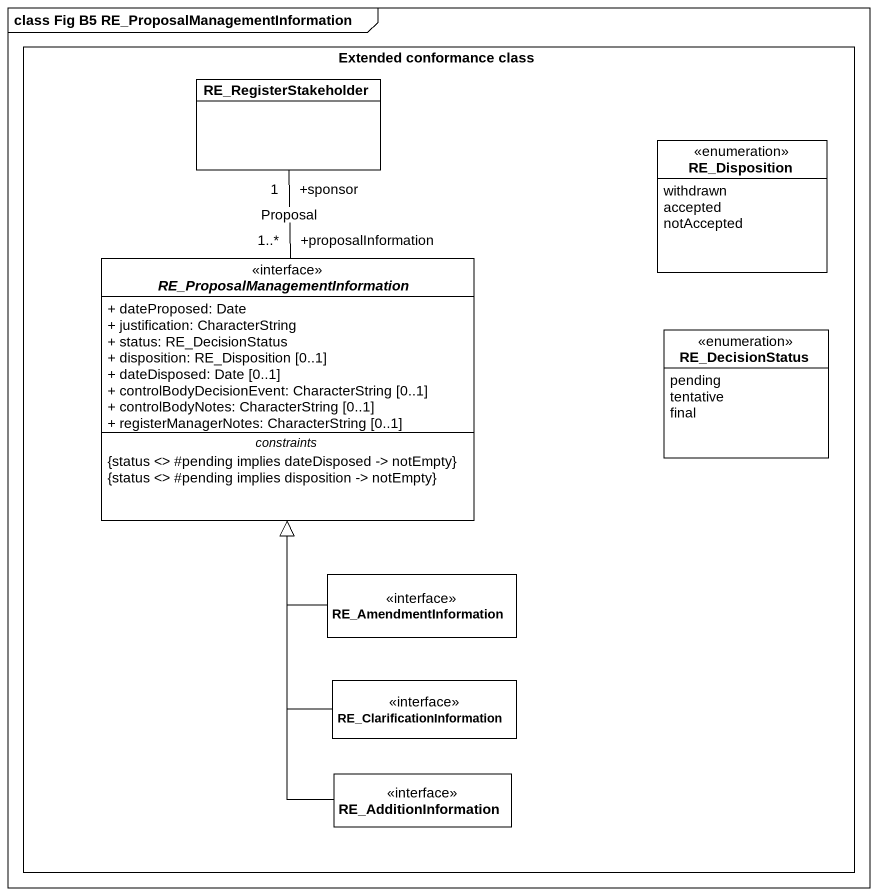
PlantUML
@startuml
mainframe class Fig B5 RE_ProposalManagementInformation
hide circle
hide empty members
skinparam classAttributeIconSize 0
rectangle "Extended conformance class" as Extended_conformance_class {
  class RE_RegisterStakeholder #FFFFFF
  enum RE_Disposition #FFFFFF {
    withdrawn
    accepted
    notAccepted
  }
  abstract class "RE_ProposalManagementInformation" as RE_ProposalManagementInforma <<interface>> #FFFFFF {
    + dateProposed: Date
    + justification: CharacterString
    + status: RE_DecisionStatus
    + disposition: RE_Disposition [0..1]
    + dateDisposed: Date [0..1]
    + controlBodyDecisionEvent: CharacterString [0..1]
    + controlBodyNotes: CharacterString [0..1]
    + registerManagerNotes: CharacterString [0..1]
    -- constraints --
    {status <> #pending implies dateDisposed -> notEmpty}
    {status <> #pending implies disposition -> notEmpty}
  }
  enum RE_DecisionStatus #FFFFFF {
    pending
    tentative
    final
  }
  class RE_AmendmentInformation <<interface>> #FFFFFF
  class RE_ClarificationInformation <<interface>> #FFFFFF
  class RE_AdditionInformation <<interface>> #FFFFFF
}
RE_RegisterStakeholder "+sponsor\n1" -- "+proposalInformation\n1..*" RE_ProposalManagementInforma : Proposal
RE_AmendmentInformation -up-|> RE_ProposalManagementInforma
RE_ClarificationInformation -up-|> RE_ProposalManagementInforma
RE_AdditionInformation -up-|> RE_ProposalManagementInforma
@enduml
